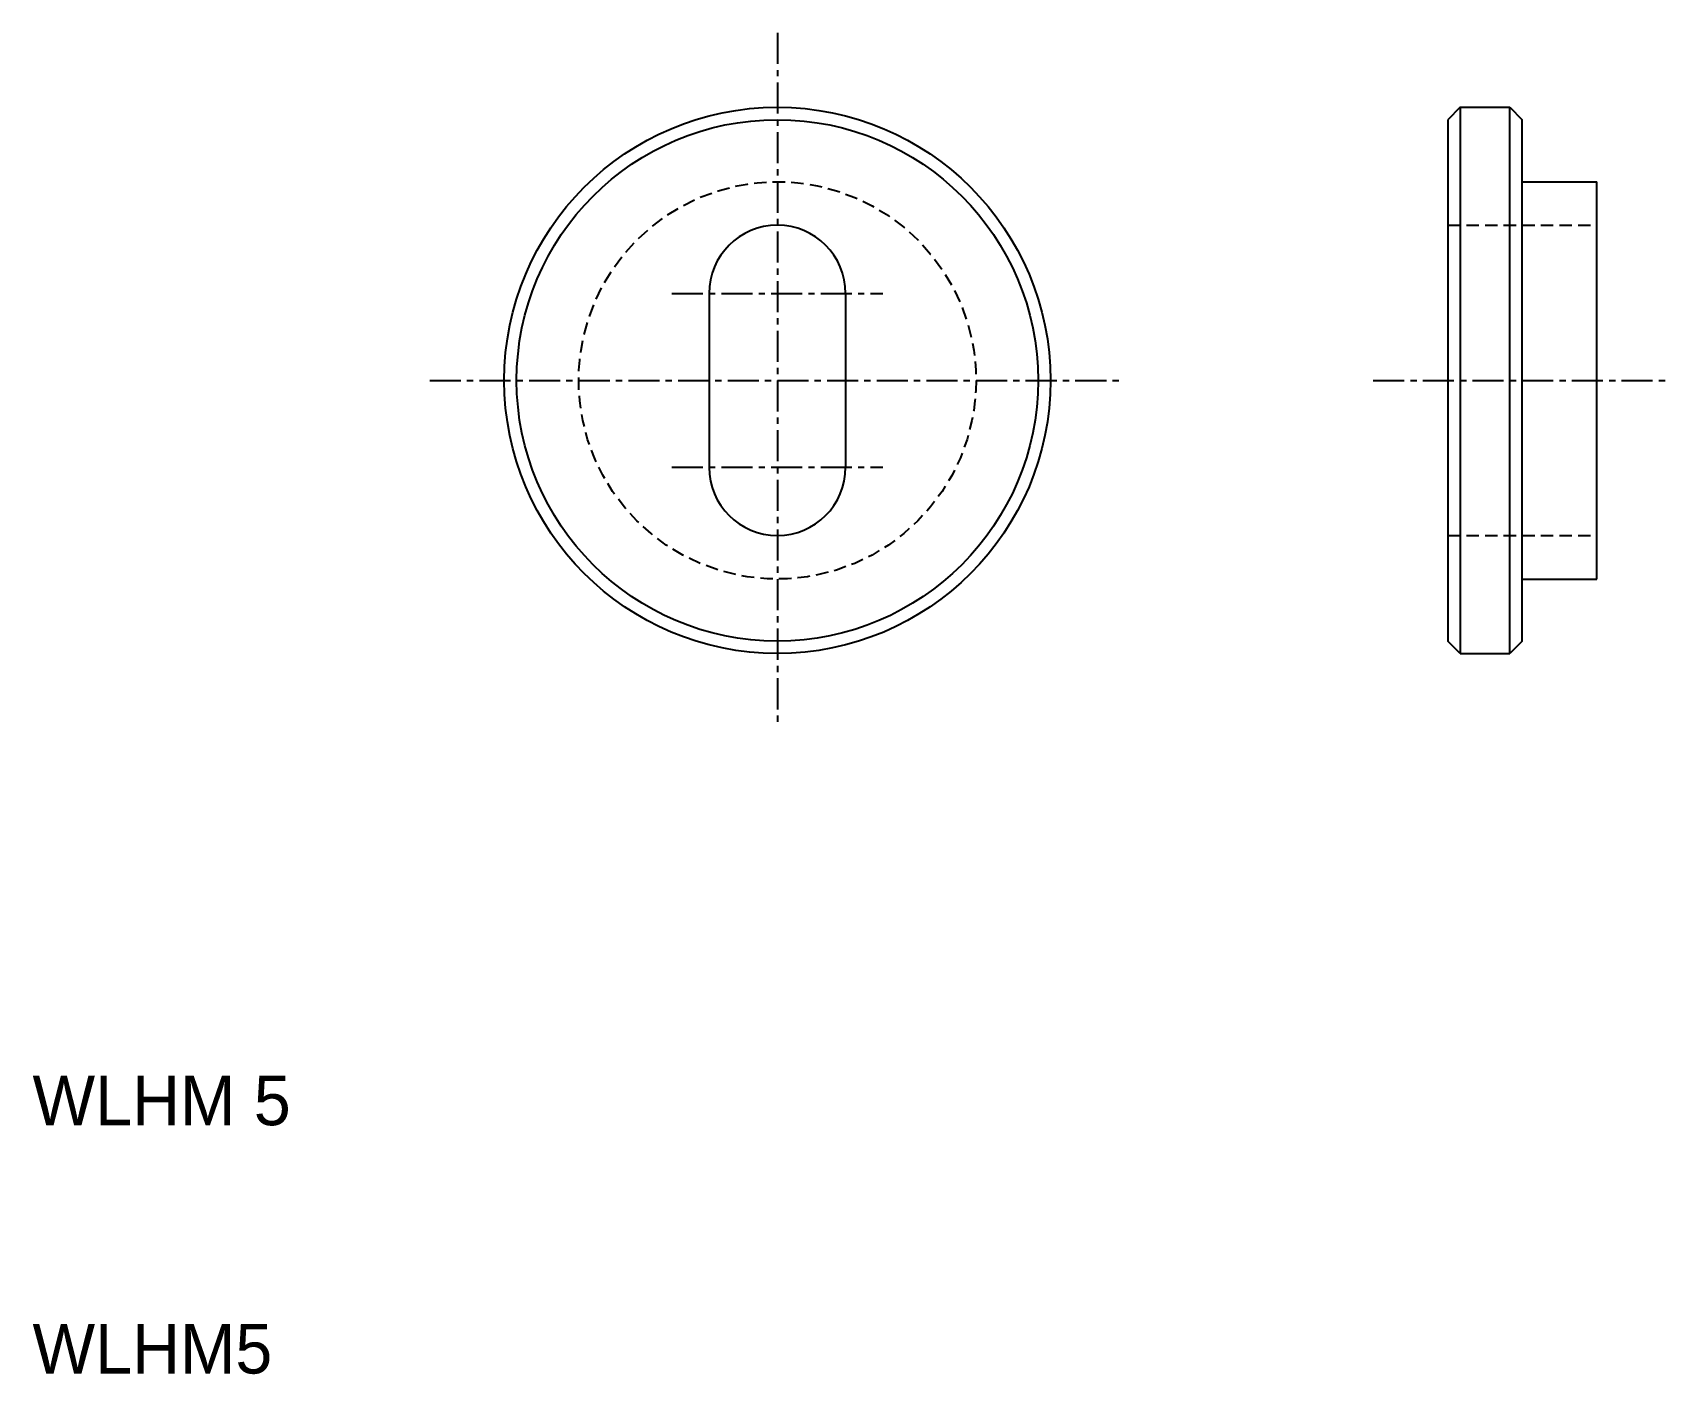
# Model space of a CAD drawing. Extents: x 10 to 76, y 10 to 64.
import ezdxf

# ---------------------------------------------------------------- set-up
doc = ezdxf.new("R2010")
doc.units = 0
doc.linetypes.add('CENTER', pattern=[2, 1.25, -0.25, 0.25, -0.25])
doc.linetypes.add('DASHED', pattern=[0.75, 0.5, -0.25])
doc.layers.get('0').update_dxf_attribs({"linetype": 'CONTINUOUS'})
doc.layers.add('CENTER', color=1, linetype='CENTER')

msp = doc.modelspace()

# ---------------------------------------------------------------- linework, layer by layer
at = {"color": 7, "linetype": 'CONTINUOUS'}
for p, q in [((67.5, 61), (67, 60.5)), ((67.5, 61), (69.5, 61)), ((67.5, 61), (67.5, 39)), ((69.5, 39), (69.5, 61)), ((69.5, 61), (70, 60.5)), ((67, 60.5), (67, 39.5)), ((70, 39.5), (70, 60.5)), ((70, 58), (73, 58)), ((73, 42), (73, 58)), ((37.25, 53.5), (37.25, 46.5)), ((42.75, 53.5), (42.75, 46.5)), ((70, 42), (73, 42)), ((67.5, 39), (67, 39.5)), ((67.5, 39), (69.5, 39)), ((70, 39.5), (69.5, 39))]:
    msp.add_line(p, q, dxfattribs=at)
at = {"color": 3, "linetype": 'DASHED'}
for p, q in [((67, 56.25), (73, 56.25)), ((67, 43.75), (73, 43.75))]:
    msp.add_line(p, q, dxfattribs=at)
at = {"color": 7, "linetype": 'CONTINUOUS'}
for radius in [11, 10.5]:
    msp.add_circle((40, 50), radius, dxfattribs=at)
at = {"color": 3, "linetype": 'DASHED'}
msp.add_circle((40, 50), 8, dxfattribs=at)
at = {"color": 7, "linetype": 'CONTINUOUS'}
for centre, start, end in [((40, 53.5), 0, 180), ((40, 46.5), 180, 0)]:
    msp.add_arc(centre, 2.75, start, end, dxfattribs=at)
at = {"layer": 'CENTER', "color": 1, "linetype": 'CENTER'}
for p, q in [((40, 64), (40, 36)), ((35.75, 53.5), (44.25, 53.5)), ((26, 50), (54, 50)), ((64, 50), (76, 50)), ((35.75, 46.5), (44.25, 46.5))]:
    msp.add_line(p, q, dxfattribs=at)

# ---------------------------------------------------------------- texts
at = {"color": 7, "linetype": 'CONTINUOUS'}
for s, p in [('WLHM 5', (10, 20)), ('WLHM5', (10, 10))]:
    msp.add_text(s, height=2, dxfattribs=at).set_placement(p)

doc.saveas('drawing.dxf')
